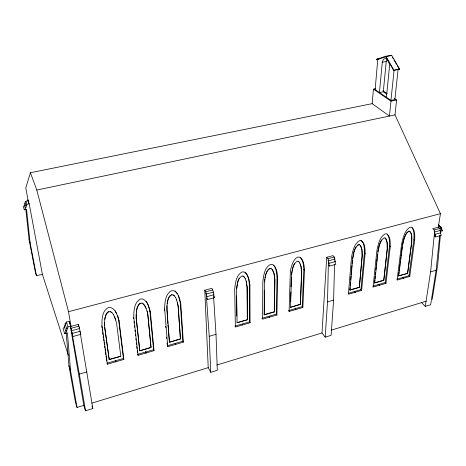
<?xml version="1.0" encoding="UTF-8"?>
<svg xmlns="http://www.w3.org/2000/svg" width="466" height="466" viewBox="0 0 466 466"><rect width="100%" height="100%" fill="white"/><g stroke="black" fill="none" stroke-linecap="round" stroke-linejoin="round"><path stroke-width="0.7" d="M350.007 287.802L349.995 290.149L359.333 287.452L362.076 255.846L361.826 249.689L360.509 245.611M359.333 287.452L362.257 256.032C362.146 252.234 362.694 247.434 359.536 244.673L358.418 244.563L357.23 245.291M269.756 268.323L270.996 268.416C274.486 271.055 274.55 275.983 274.923 279.961L274.352 311.975L264.245 314.894L264.304 290.446M264.245 314.894L264.525 282.81C265.195 277.928 265.335 271.486 269.907 268.527L271.154 268.62M385.994 283.328L390.252 246.759C390.193 242.448 390.764 236.705 386.797 233.88L385.248 233.821C379.505 237.037 378.276 244.504 376.924 250.399L373.062 287.079L385.994 283.328L385.265 282.565L389.5 246.031C389.588 242.035 389.658 237.672 387.386 234.2M274.352 311.975L274.771 279.757L273.961 273.49L272.161 269.354M273.921 265.439L272.26 264.408L270.484 264.379C264.472 267.571 263.634 275.493 262.836 281.569L262.562 319.158L276.897 314.993L276.297 314.148L277.037 276.699L275.878 269.389L274.736 266.599M276.897 314.993L277.66 277.52C277.352 273.175 276.722 268.468 273.653 265.125M167.906 323.538L166.851 305.754M176.649 299.854L178.239 306.453L180.493 339.062L169.496 342.236L166.892 309.558C167.148 304.607 166.857 297.85 171.605 294.885L173.002 294.955L174.383 295.887M334.576 264.397L333.609 300.098L331.105 335.345L325.198 337.163L327.516 301.875L328.344 264.682L329.555 266.063L335.835 264.339L334.751 260.972L335.304 261.589L329.025 263.307L328.472 262.684L329.555 266.063M374.781 279.996L374.658 283.031L383.774 280.398L387.153 248.978L387.048 242.856L385.871 238.79M383.774 280.398L387.339 249.164C387.298 245.413 388.009 240.654 384.945 237.858M289.095 311.457L290.335 271.934A33.855 23.69 -40.1 0 1 292.846 262.725L294.378 259.976L296.079 258.059L297.844 257.092L299.568 257.127C303.995 259.684 304.123 265.667 304.484 270.193L302.859 307.461L288.978 311.492M290.557 301.304L290.86 291.879M291.023 286.8L291.332 277.375M299.259 262.073L301.077 266.389L301.706 272.622L300.389 304.461L290.522 307.31L291.559 275.406C292.339 270.542 292.59 264.187 297.116 261.234L298.322 261.327M409.731 276.437L414.699 240.083C414.717 235.825 415.468 230.157 411.647 227.262L410.144 227.192C404.453 230.408 403.148 237.788 401.686 243.636L397.09 280.101L409.731 276.437L408.979 275.691L413.919 239.367C414.088 235.412 414.28 231.101 412.142 227.594M300.389 304.461L301.543 272.424L300.914 266.191L300.197 263.791M302.859 307.461L302.224 306.634L303.832 269.395C303.611 265.241 303.215 260.727 300.488 257.378M407.389 273.344L398.482 275.913L407.581 273.53L411.56 242.297C411.589 238.656 412.398 234.118 409.672 231.223L408.63 231.107M407.581 273.53L411.758 242.471C411.781 238.837 412.591 234.293 409.87 231.398L408.828 231.282C404.471 234.229 403.812 240.24 402.624 244.976L398.669 276.099M325.198 337.163L321.994 332.974L326.718 257.314L332.992 255.618L334.262 257.028L334.879 259.108L328.594 260.814L328.105 260.261L329.025 263.307M236.518 288.85L238.085 280.544M245.198 278.621L246.229 281.254L247.219 287.551L247.429 319.746L237.072 322.734L236.547 290.475C237.107 285.565 237.13 279.035 241.749 276.076L243.036 276.163L244.26 277.101M350.187 285.658L350.496 282.081M350.677 279.932L350.98 276.355M351.102 274.928L351.463 270.635M351.585 269.202L351.888 265.626M352.075 263.476L352.319 260.616M349.995 290.149L352.675 258.659C353.694 253.865 354.172 247.696 358.604 244.749L359.717 244.86M373.452 89.117L390.98 101.151L389.425 116.051L372.148 103.656L373.452 89.117L375.509 88.721M440.347 235.627L437.673 265.043L432.186 299.382M440.545 233.472L440.737 231.322L442.7 230.786L441.185 229.499M386.401 97.289L389.471 66.679C390.438 61.995 384.269 53.84 382.295 62.217L379.423 92.513L383.291 91.75L386.757 94.097M361.622 290.4L365.134 253.62C364.989 249.252 365.367 243.427 361.261 240.689L359.665 240.631C353.863 243.84 352.715 251.413 351.481 257.354L348.382 294.244L361.622 290.4L360.923 289.619L364.406 252.869C364.261 248.658 364.616 243.205 361.004 240.293M136.311 312.098L137.103 307.776M383.291 91.75L386.244 61.495L387.17 59.566M439.7 235.61L436.124 270.263L430.631 304.764L425.26 306.412L430.601 271.87L434.19 235.714L435.448 235.371M264.443 281.901L264.729 279.105M398.086 69.545L394.871 99.602L390.939 100.4L394.073 70.302M374.932 278.569L375.159 276.437M375.386 274.305L375.613 272.167M375.835 270.035L376.138 267.193M376.289 265.766L376.592 262.923M376.744 261.502L377.046 258.653M377.198 257.232L377.501 254.384M374.658 283.031L377.99 251.727C379.097 246.963 379.668 240.87 384.054 237.922L385.137 238.039M440.055 230.484L440.807 232.779L435.133 234.328L434.195 231.456L434.766 231.952L440.446 230.408L439.817 228.445L438.331 227.181L440.428 213.673L394.987 114.886L396.601 100.009L394.248 98.413M167.096 303.739L167.83 300.04M291.483 274.509L291.827 271.725M398.663 274.503L398.931 272.377M399.112 270.962L399.379 268.841M399.56 267.426L399.921 264.601M400.096 263.185L400.37 261.065M400.544 259.649L400.818 257.529M400.993 256.114L401.267 253.987M401.442 252.578L402.158 246.916M378.45 248.133L377.99 251.727M264.979 277.788L265.23 276.478M104.687 319.344L106.213 313.956M403.137 241.417L402.624 244.976M291.966 271.072L293.248 266.185M353.735 252.479L352.675 258.659M378.619 247.498L379.312 244.953M403.317 240.782L404.045 238.254M372.148 103.656L30.424 172.735L25.781 187.973L28.729 203.741M265.358 275.82L266.057 273.525M353.898 251.838L354.702 249.595M379.522 244.4L381.503 239.967M404.261 237.701L406.282 233.309M137.342 307.181L138.851 304.298M167.97 299.452L168.704 297.681M238.342 279.967L239.128 278.231M266.232 272.948L267.03 271.235M293.429 265.614L294.518 263.342M354.9 249.036L356.036 246.811M393.846 70.086L385.708 56.223L393.665 70.413L399.589 69.003L391.679 55.355L385.708 56.223L376.522 59.293L376.615 59.776L378.013 59.52M393.665 70.413L399.589 69.003M106.609 313.397L107.401 312.29L108.788 311.463M68.298 355.162L42.389 274.305L29.212 203.805L28.17 200.753L25.875 201.242L24.826 202.704L25.846 205.768L26.743 205.576L25.164 207.714L24.15 204.638L25.327 203.048M25.846 205.768L26.9 204.3L29.212 203.805M168.954 297.092L170.148 295.461L171.482 294.663M65.071 323.847L66.428 322.07L69.283 321.301L70.948 326.188L68.071 326.969L66.708 328.763L65.071 323.847L66.184 323.55M267.694 270.134L269.331 268.579M65.38 324.586L64.168 326.136L65.793 331.058L67.046 330.72L64.652 333.574L63.038 328.635L64.623 326.748M65.793 331.058L67.82 328.46L66.708 328.763M24.413 205.349L23.3 206.741L24.308 209.822L26.521 209.345L30.098 242.815L36.435 275.767L42.389 274.305M406.678 232.808L407.476 231.812M24.308 209.822L26.172 207.492L25.164 207.714M139.247 303.75L140.155 303.209M376.615 59.776L385.982 56.788M390.083 55.635L391.411 55.192L391.504 55.687L391.679 55.355L385.801 56.718L386.658 56.561M79.505 328.542L79.255 327.843L80.1 331.291L72.207 333.446L71.368 329.98L71.607 330.685L79.505 328.542L78.929 326.177L78.294 324.388L70.418 326.515L83.863 405.566L85.534 410.808L92.845 408.56L80.408 334.035M213.172 292.17L213.882 294.751L206.857 296.667L205.972 293.429L206.351 294.052L213.381 292.141L212.776 289.928L211.791 288.343L204.778 290.242L208.226 367.657L210.749 372.328L217.307 370.313L216.014 334.326L213.62 297.547M66.201 332.899L68.951 365.758L75.445 402.269L77.041 407.453L84.34 405.228M91.814 403.142L208.226 367.657M216.836 365.029L321.994 332.974M331.338 330.126L426.209 301.205M85.534 410.808L79.325 374.105L86.921 371.891M210.749 372.328L209.222 336.301L216.014 334.326M327.516 301.875L333.609 300.098M430.601 271.87L436.124 270.263M117.595 315.913L118.638 319.903L123.449 358.447L107.04 363.2L107.419 364.196L123.851 359.426L119.046 320.853L118.003 316.857L115.073 310.688M146.056 301.065L147.71 303.896L149.93 311.37L153.582 349.716L137.598 354.346L138.023 355.313L154.025 350.665L150.384 312.29C149.324 307.31 147.78 301.088 142.567 298.974L140.505 298.991C134.167 302.149 133.841 310.612 133.765 316.833L138.023 355.313M167.282 345.743L182.864 341.228L180.301 303.086L178.344 295.648M234.817 326.171L249.496 321.919L250.061 322.787L249.904 285.105C249.316 280.421 248.71 274.328 243.998 271.94L242.157 271.923C236.081 275.103 235.342 283.147 234.695 289.258L235.371 327.05L250.102 322.775M261.979 318.295L276.297 314.148M288.483 310.618L302.224 306.634M348.364 293.26L360.923 289.619M372.986 286.124L385.265 282.565M396.991 279.169L408.979 275.691M167.562 346.733L183.342 342.155L180.796 303.983C180.057 299.23 178.554 294.291 175.03 290.842M109.126 359.385L120.805 356.286L109.219 359.63L104.652 327.091M144.879 305.679L147.186 311.37L147.885 314.766L151.083 347.549L139.794 350.805L150.972 347.31L147.774 314.533L147.075 311.142M177.523 302.848L178.117 306.226L180.377 338.829L169.496 342.236M247.429 319.746L237.072 322.734M264.094 314.678L274.2 311.766M300.232 304.257L290.522 307.31M349.826 289.951L359.158 287.26M374.478 282.839L383.594 280.212M79.325 374.105L72.294 334.757L72.888 336.51L80.775 334.349L79.977 331.14M209.222 336.301L206.52 298.024L207.457 299.58L214.482 297.652L213.62 294.652M434.19 235.714L435.611 236.955L441.279 235.4L440.382 232.854M70.418 326.515L71.036 328.314L78.929 326.177M204.778 290.242L205.751 291.832L212.776 289.928M326.718 257.314L327.977 258.729L334.262 257.028M442.7 230.786L441.046 229.383L441.937 229.138L440.533 227.787L441.331 227.571L440.387 226.627L432.669 228.707L434.137 229.983L439.817 228.445M64.652 333.574L67.413 332.823L70.558 370.831L77.041 407.453M71.007 326.357L68.519 311.702L440.428 213.673M28.199 200.898L27.541 199.856L27.704 200.858M30.424 172.735L36.802 190.046L394.987 114.886M390.98 101.151L396.601 100.009M382.295 62.217L386.244 61.495M376.522 59.293L379.324 58.786M110.291 311.515L111.817 312.447L113.384 314.433M111.916 312.686L110.39 311.754L108.887 311.702C104.023 314.672 104.623 321.633 104.646 326.614L109.219 359.63M142.054 302.999L144.536 305.242M383.052 90.841L387.176 93.631M172.88 294.733L174.261 295.665L175.665 297.634M390.939 100.4L375.147 89.577L377.798 58.996M242.891 275.954L244.114 276.891L245.343 278.831M438.366 224.909L440.387 226.627M438.296 225.002L441.331 227.571M440.422 227.851L441.937 229.138M298.158 261.129L299.422 262.271M435.133 234.328L434.487 233.769L435.611 236.955M413.919 239.367L414.699 240.083M389.5 246.031L390.252 246.759M402.869 277.462L403.614 278.214M402.688 277.515L403.434 278.266M421.532 302.626L425.26 306.412M364.406 252.869L365.134 253.62M379.015 284.377L379.732 285.145M378.742 284.458L379.545 285.198M334.879 259.108L334.384 258.56L335.304 261.589M177.313 293.714L175.525 291.733L173.579 290.708L171.587 290.714C165.331 293.877 164.871 302.213 164.615 308.405L167.743 346.681M354.521 291.477L355.214 292.264M354.335 291.53L355.022 292.316M303.832 269.395L304.484 270.193M245.151 272.138C248.162 275.4 248.885 280.008 249.316 284.26L249.496 321.919M277.037 276.699L277.66 277.52M295.258 308.655L295.881 309.482M249.316 284.26L249.904 285.105M269.162 316.216L269.756 317.066M269.121 316.228L269.709 317.084M246.083 281.045L247.219 287.551M242.18 324.033L242.739 324.913M116.547 313.338L114.758 310.496L112.737 308.509L110.599 307.496L108.467 307.519C102.042 310.671 101.862 319.28 101.972 325.518L107.419 364.196M213.451 294.052L213.882 294.751M213.527 296.108L214.482 297.652M206.857 296.667L206.432 295.968L207.457 299.58M392.582 57.545L393.298 58.786M394.02 60.027L396.531 64.372M397.253 65.613L399.409 69.335M180.301 303.086L180.796 303.983M113.285 314.2L115.801 319.921M182.864 341.228L183.342 342.155M175.321 343.413L175.793 344.345M175.1 343.477L175.571 344.409M146.202 308.358L143.621 304.158L142.165 303.226L140.72 303.162C135.915 306.133 136.357 312.989 136.235 317.958L139.794 350.805M149.93 311.37L150.384 312.29M153.582 349.716L154.025 350.665M136.113 314.125L136.235 317.958M175.542 297.407L176.771 300.075M145.852 351.958L146.283 352.913M145.549 352.04L146.05 352.978M145.514 352.051L145.94 353.012M118.638 319.903L119.046 320.853M123.449 358.447L123.851 359.426M115.51 360.748L115.9 361.733M115.277 360.818L115.661 361.802M114.601 316.659L116.617 323.334L120.805 356.286M80.164 332.602L80.775 334.349M72.207 333.446L71.939 332.648L72.888 336.51M25.875 201.242L26.9 204.3M66.428 322.07L68.071 326.969M91.983 405.956L92.845 408.56M434.137 229.983L434.766 231.952M25.886 209.811L29.084 239.6L30.098 242.815M68.951 365.758L70.558 370.831M36.435 275.767L35.41 272.435L29.084 239.6M327.977 258.729L328.594 260.814M205.751 291.832L206.351 294.052M36.802 190.046L68.519 311.702M71.036 328.314L71.607 330.685M390.56 55.349L390.648 55.838M69.283 321.301L69.766 324.167M78.294 324.388L78.643 326.544M101.798 325.984L102.101 328.128M102.299 329.561L102.503 330.994M102.701 332.427L103.003 334.571M103.207 336.003L103.51 338.153M103.714 339.58L103.912 341.013M104.116 342.446L104.419 344.595M104.623 346.022L104.926 348.172M105.124 349.605L105.328 351.032M105.532 352.465L105.834 354.614M106.032 356.047L106.236 357.474M106.434 358.907L106.737 361.057M133.497 317.317L133.655 318.744M133.969 321.592L134.126 323.014M134.441 325.862L134.598 327.289M134.919 330.138L135.076 331.559M135.39 334.407L135.548 335.835M135.862 338.683L136.02 340.104M136.34 342.953L136.497 344.374M136.73 346.512L136.969 348.65M137.208 350.787L137.365 352.209M136.13 317.725L139.689 350.566M164.259 308.935L164.381 310.379M165.686 326.258L165.803 327.703M166.572 337.081L166.688 338.526M167.044 342.854L167.166 344.298M168.022 324.953L168.36 329.217M168.476 330.639L169.327 341.293M104.436 322.752L104.53 325.647M236.501 295.997L236.827 316.065M247.073 287.341L247.289 319.53"/></g></svg>
